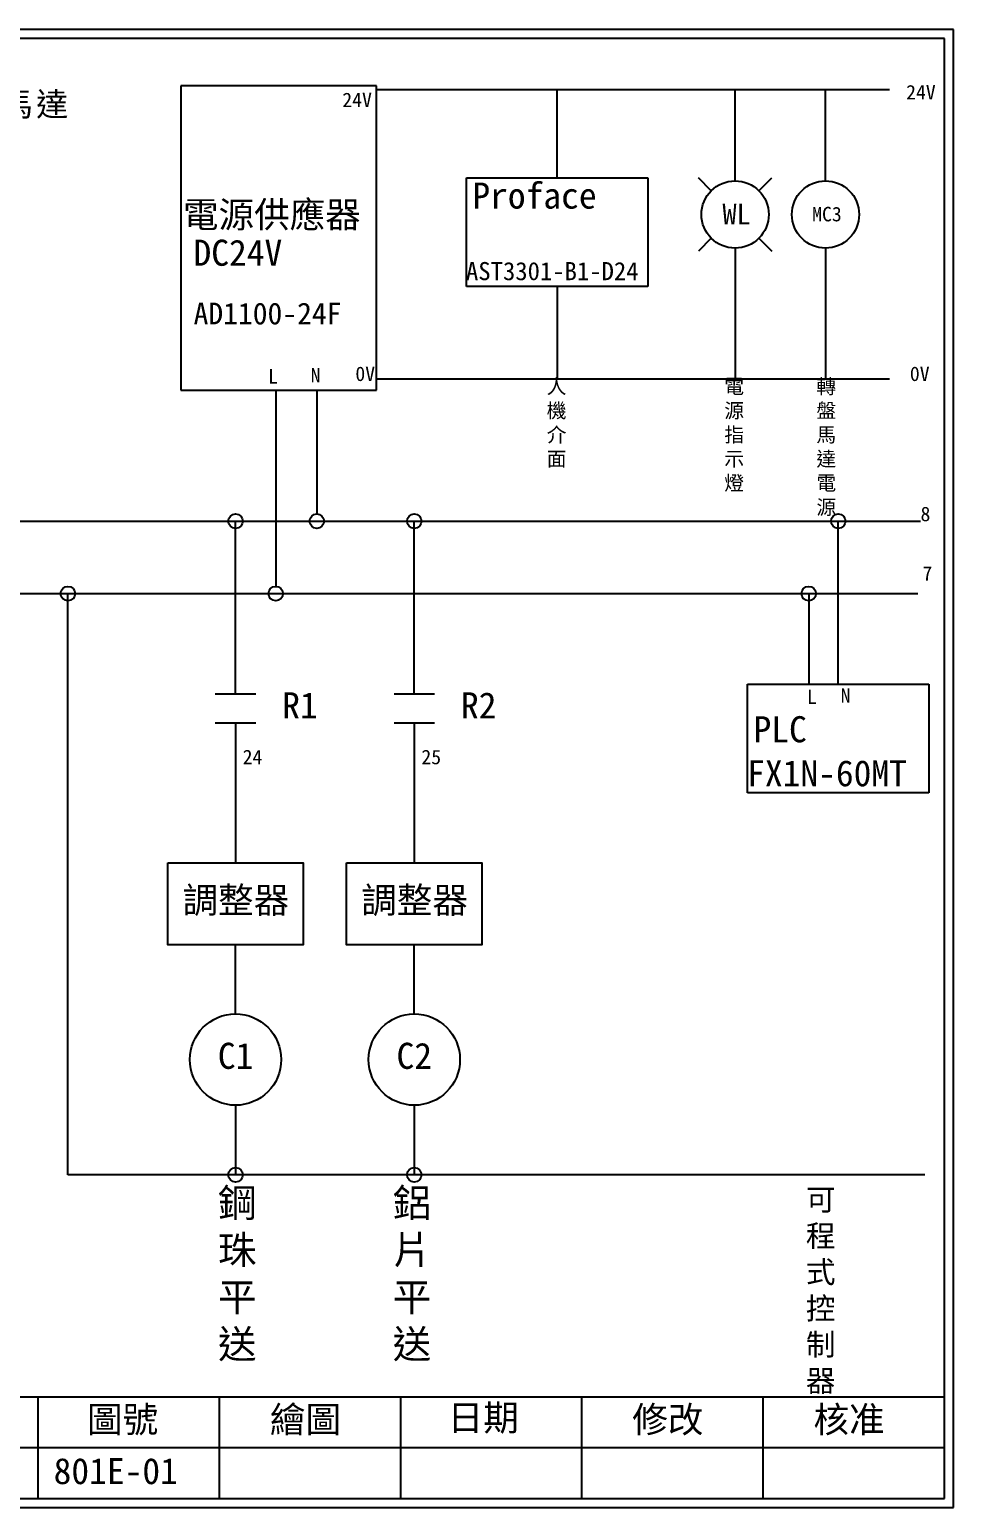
# Model space of a CAD drawing. Extents: x 10 to 297, y 3 to 207.
# Drawn here: x 169.5 to 297, y 3 to 207 of the extents above; entities that cross this region are included whole.
import ezdxf
from ezdxf.enums import TextEntityAlignment as Align

# ---------------------------------------------------------------- set-up
doc = ezdxf.new("R2010")
doc.units = 0
doc.layers.get('0').update_dxf_attribs({"linetype": 'CONTINUOUS'})
doc.layers.add('圖框層', color=7, linetype='CONTINUOUS')
doc.layers.add('標尺寸層', color=3, linetype='CONTINUOUS')
doc.styles.add('CNS', font='romanc.shx', dxfattribs={"bigfont": 'chineset.shx'})
doc.styles.add('STSL', font='KAIU.TTF')
doc.styles.add('標楷體', font='KAIU.TTF')

msp = doc.modelspace()

# ---------------------------------------------------------------- linework, layer by layer
for p, q in [((217.39, 199.2), (190.39, 199.2)), ((190.39, 199.2), (190.39, 157.2)), ((217.39, 157.2), (217.39, 199.2)), ((288.16, 198.67), (217.39, 198.67)), ((266.88, 189.99), (266.88, 198.67)), ((279.35, 189.99), (279.35, 198.67)), ((266.88, 186.09), (266.88, 189.99)), ((279.35, 186.09), (279.35, 189.99)), ((229.82, 186.49), (254.82, 186.49)), ((229.82, 171.49), (229.82, 186.49)), ((254.82, 186.49), (254.82, 171.49)), ((263.6, 184.73), (261.83, 186.5)), ((270.16, 184.73), (271.93, 186.5)), ((263.6, 178.17), (261.83, 176.4)), ((270.16, 178.17), (271.93, 176.4)), ((266.88, 176.81), (266.88, 172.86)), ((279.35, 176.81), (279.35, 172.86)), ((254.82, 171.49), (229.82, 171.49)), ((266.88, 172.86), (266.88, 158.72)), ((279.35, 172.86), (279.35, 158.72)), ((190.39, 157.2), (213.39, 157.2)), ((203.5, 157.2), (203.5, 130.12)), ((209.17, 157.2), (209.17, 140.12)), ((213.39, 157.2), (217.39, 157.2)), ((288.16, 158.72), (217.39, 158.72)), ((165.27, 139.12), (292.46, 139.12)), ((197.96, 115.27), (197.96, 139.12)), ((222.62, 115.27), (222.62, 139.12)), ((281.11, 116.64), (281.11, 139.12)), ((165.27, 129.12), (292.09, 129.12)), ((268.61, 116.64), (293.61, 116.64)), ((268.61, 101.64), (268.61, 116.64)), ((293.61, 116.64), (293.61, 101.64)), ((197.96, 111.3), (197.96, 91.96)), ((222.62, 111.3), (222.62, 91.96)), ((293.61, 101.64), (268.61, 101.64)), ((197.96, 71.11), (197.96, 80.64)), ((222.62, 71.11), (222.62, 80.64)), ((197.96, 58.51), (197.96, 48.91)), ((222.62, 58.51), (222.62, 48.91))]:
    msp.add_line(p, q)
for points in [[(188.63, 91.96), (207.29, 91.96), (207.29, 80.64), (188.63, 80.64)], [(213.29, 91.96), (231.95, 91.96), (231.95, 80.64), (213.29, 80.64)]]:
    msp.add_lwpolyline(points, close=True)
for centre, radius in [((266.88, 181.45), 4.64), ((279.35, 181.45), 4.64), ((209.17, 139.12), 1), ((203.5, 129.12), 1), ((197.96, 64.81), 6.3), ((222.62, 64.81), 6.3)]:
    msp.add_circle(centre, radius)
at = {"layer": '圖框層', "color": 7}
for p, q in [((297, 206.97), (10, 206.97)), ((297, 3), (297, 206.97)), ((295.75, 205.72), (11.25, 205.72)), ((295.75, 4.25), (295.75, 205.72)), ((11.25, 18.25), (295.75, 18.25)), ((170.75, 4.25), (170.75, 18.25)), ((195.75, 4.25), (195.75, 18.25)), ((220.75, 4.25), (220.75, 18.25)), ((245.75, 4.25), (245.75, 18.25)), ((270.75, 4.25), (270.75, 18.25)), ((145.75, 11.25), (295.75, 11.25)), ((11.25, 4.25), (295.75, 4.25)), ((10, 3), (297, 3))]:
    msp.add_line(p, q, dxfattribs=at)
at = {"layer": '標尺寸層', "color": 7}
for p, q in [((242.32, 186.49), (242.32, 198.67)), ((242.32, 171.49), (242.32, 158.72)), ((174.83, 48.91), (174.83, 129.12)), ((277.03, 129.15), (277.03, 116.64)), ((195.17, 115.27), (200.74, 115.27)), ((219.83, 115.27), (225.4, 115.27)), ((195.17, 111.3), (200.74, 111.3)), ((219.83, 111.3), (225.4, 111.3)), ((293.05, 48.91), (174.83, 48.91))]:
    msp.add_line(p, q, dxfattribs=at)
for centre in [(197.96, 139.12), (222.62, 139.12), (281.11, 139.12), (174.83, 129.12), (277.03, 129.12), (197.96, 48.91), (222.62, 48.91)]:
    msp.add_circle(centre, 1, dxfattribs=at)

# ---------------------------------------------------------------- texts
at = {"color": 7}
for s, height, p in [('WL', 2.856, (267.08, 181.5)), ('MC3', 2, (279.55, 181.5))]:
    msp.add_text(s, height=height, dxfattribs=at).set_placement(p, align=Align.MIDDLE_CENTER)
at = {"color": 0, "insert": (163.13, 198.28), "char_height": 3.25, "width": 24.1454, "attachment_point": 2, "style": '標楷體'}
msp.add_mtext('{\\T1.1;分度盤馬達}', dxfattribs=at)
at = {"layer": '圖框層', "color": 4, "style": 'STSL'}
for s, height, p in [('24V', 2, (212.69, 196.26)), ('24V', 2, (290.47, 197.32)), ('Proface', 3.6, (230.63, 182.26)), ('電源供應器', 3.6, (190.7, 179.63)), ('DC24V', 3.6, (192.16, 174.37)), ('AST3301-B1-D24', 2.5, (229.75, 172.38)), ('AD1100-24F', 3, (192.17, 166.28)), ('L', 2, (202.45, 158.11)), ('N', 2, (208.32, 158.26)), ('0V', 2, (214.49, 158.46)), ('0V', 2, (290.99, 158.46)), ('8', 2, (292.46, 139.12)), ('7', 2, (292.73, 130.9)), ('R1', 3.6, (204.4, 111.9)), ('R2', 3.6, (229.06, 111.9)), ('L', 2, (276.8, 113.88)), ('N', 2, (281.44, 114.06)), ('PLC', 3.6, (269.42, 108.6)), ('24', 2, (198.94, 105.57)), ('25', 2, (223.6, 105.57)), ('FX1N-60MT', 3.6, (268.54, 102.53)), ('調整器', 3.6, (190.64, 85.02)), ('調整器', 3.6, (215.3, 85.02)), ('C1', 3.6, (195.51, 63.53)), ('C2', 3.6, (220.17, 63.53)), ('圖號', 3.6, (177.47, 13.34)), ('繪圖', 3.6, (202.69, 13.34)), ('日期', 3.6, (227.22, 13.59)), ('修改', 3.6, (252.69, 13.34)), ('核准', 3.6, (277.69, 13.34)), ('801E-01', 3.6, (172.86, 6.22))]:
    msp.add_text(s, height=height, dxfattribs=at).set_placement(p)
at = {"layer": '標尺寸層', "color": 7, "attachment_point": 1, "style": 'CNS'}
for s, insert, char_height, width in [('{\\fDFKai-SB|b0|i0|c136|p65;人機介面}', (240.89, 158.72), 2, 4.1392), ('{\\fDFKai-SB|b0|i0|c136|p65;電\\P源指示燈}', (265.39, 158.72), 2, 4.1392), ('{\\fDFKai-SB|b0|i0|c136|p65;轉盤馬達電源}', (278.09, 158.72), 2, 4.1392), ('{\\fDFKai-SB|b0|i0|c136|p65;鋼珠平送}', (195.54, 46.99), 3.9, 5.4243), ('{\\fDFKai-SB|b0|i0|c136|p65;鋁片平送}', (219.64, 46.99), 3.9, 5.4243), ('{\\fDFKai-SB|b0|i0|c136|p65;可程式控制器}', (276.64, 46.99), 3, 5.4243)]:
    msp.add_mtext(s, dxfattribs=dict(at, insert=insert, char_height=char_height, width=width))

doc.saveas('drawing.dxf')
